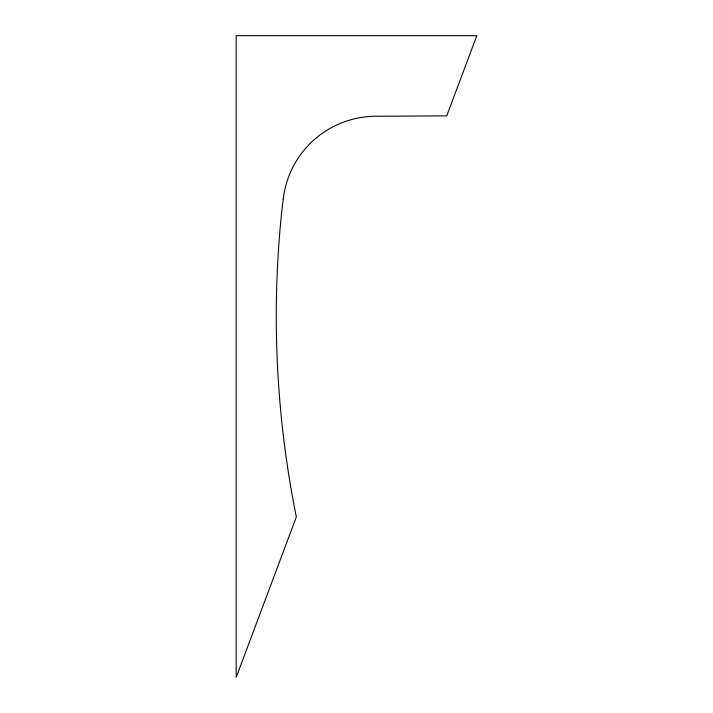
<?xml version="1.0" encoding="UTF-8"?>
<svg xmlns="http://www.w3.org/2000/svg" width="713" height="713" viewBox="0 0 713 713"><rect width="100%" height="100%" fill="white"/><g stroke="black" fill="none" stroke-linecap="round" stroke-linejoin="round"><path stroke-width="1.07" d="M283.266 198.918L281.314 215.629A1012.683 1012.683 0 0 0 296.341 516.925L236.181 677.35L236.181 35.65L476.819 35.65L446.739 115.862L375.751 116.255A93.51 93.51 0 0 0 283.266 198.918"/></g></svg>
